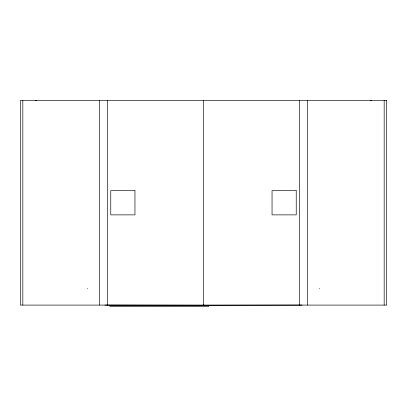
<?xml version="1.0" encoding="UTF-8"?>
<svg xmlns="http://www.w3.org/2000/svg" width="407" height="407" viewBox="0 0 407 407"><rect width="100%" height="100%" fill="white"/><g stroke="black" fill="none" stroke-linecap="round" stroke-linejoin="round"><path stroke-width="0.61" d="M302.136 305.092L202.767 305.286L203.5 305.092L203.5 100.458M299.618 305.092L299.618 100.458M307.646 305.092L307.646 100.458M384.172 305.092L384.172 100.458M35.267 100.458L36.722 100.458M370.278 100.458L371.733 100.458M319.368 288.67L319.663 288.67M87.337 288.67L87.632 288.67M104.864 305.092L204.233 305.286L203.5 305.092M107.382 100.458L107.382 305.092M99.354 100.458L99.354 305.092M22.828 100.458L22.828 305.092M386.65 100.458L386.65 305.092L20.35 305.092L20.35 100.458L386.65 100.458M134.956 190.68L110.765 190.68L110.765 214.871L134.956 214.871L134.956 190.68M296.235 190.68L272.044 190.68L272.044 214.871L296.235 214.871L296.235 190.68M208.659 305.413L110.017 305.413L110.017 306.542L208.659 306.542L208.659 305.413"/></g></svg>
